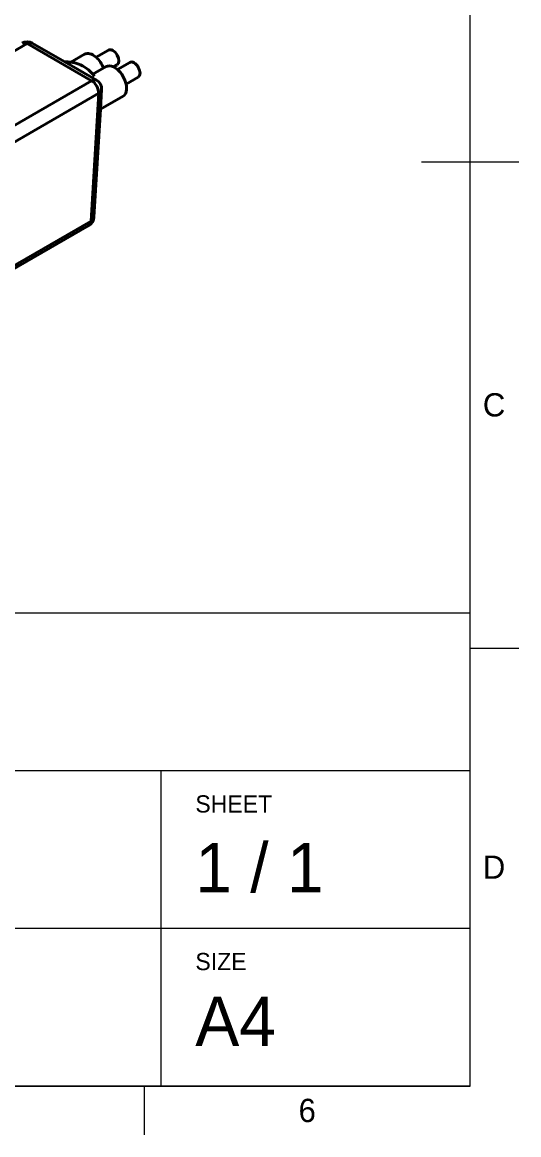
# Model space of a CAD drawing. Header units: millimetres. Extents: x 15 to 292, y 5 to 205.
# Drawn here: x 241 to 292, y 5 to 119.3 of the extents above; entities that cross this region are included whole.
import ezdxf

# ---------------------------------------------------------------- set-up
doc = ezdxf.new("R2010")
doc.units = ezdxf.units.MM
doc.layers.add('Border', color=7, linetype='Continuous')
doc.layers.add('Geometries', color=7, linetype='Continuous')
doc.styles.add('Shapr0', font='txt', dxfattribs={"height": 2.3925})
doc.styles.add('Shapr1', font='txt', dxfattribs={"height": 2.3925})

# ---------------------------------------------------------------- blocks, each defined once
blk = doc.blocks.new('*U10')
at = {"layer": 'Border', "linetype": 'Continuous', "lineweight": 15}
for p, q in [((287, 58.6), (174.1, 58.6)), ((174.1, 10), (174.1, 58.6)), ((287, 10), (287, 58.6)), ((287, 42.4), (174.1, 42.4)), ((223.5, 10), (223.5, 42.4)), ((255.25, 10), (255.25, 42.4)), ((287, 26.2), (174.1, 26.2)), ((192.450088, 16.837486), (192.450088, 19.875004)), ((192.450088, 15.487478), (192.450088, 16.162482)), ((177.6, 15.82498), (181.312522, 15.82498)), ((181.987526, 15.82498), (182.66253, 15.82498)), ((187.050056, 15.82498), (183.337534, 15.82498)), ((191.437582, 15.82498), (188.400064, 15.82498)), ((192.112586, 15.82498), (192.78759, 15.82498)), ((193.462594, 15.82498), (196.500112, 15.82498)), ((192.450088, 14.812474), (192.450088, 11.774956)), ((287, 10), (174.1, 10))]:
    blk.add_line(p, q, dxfattribs=at)
at = {"layer": 'Border', "linetype": 'Continuous', "lineweight": 40}
for p, q in [((178.275004, 17.51249), (186.375052, 19.2)), ((186.375052, 19.2), (186.375052, 12.44996)), ((178.275004, 17.51249), (178.275004, 14.13747)), ((178.275004, 14.13747), (186.375052, 12.44996))]:
    blk.add_line(p, q, dxfattribs=at)
for radius in [3.37502, 1.68751]:
    blk.add_circle((192.450088, 15.82498), radius, dxfattribs=at)

msp = doc.modelspace()

# ---------------------------------------------------------------- linework, layer by layer
at = {"layer": 'Border', "linetype": 'Continuous', "lineweight": 15}
for p, q in [((287, 10), (287, 200)), ((282, 105), (292, 105)), ((287, 55), (292, 55)), ((20, 10), (287, 10)), ((253.5, 10), (253.5, 5))]:
    msp.add_line(p, q, dxfattribs=at)
at = {"layer": 'Geometries', "linetype": 'Continuous', "lineweight": 40}
for p, q in [((241.4632, 117.1505), (226.6265, 108.5845)), ((248.0888, 113.3253), (241.4632, 117.1505)), ((245.3344, 115.2612), (241.9743, 117.2012)), ((247.3555, 116.0548), (245.9384, 115.2366)), ((249.8208, 116.4772), (248.5443, 115.7402)), ((248.5999, 113.3759), (245.3344, 115.2612)), ((249.5735, 114.7742), (248.2167, 113.9908)), ((250.329, 114.7499), (250.6958, 114.9616)), ((252.0087, 115.214), (250.7382, 114.4805)), ((199.3699, 85.1974), (248.0888, 113.3253)), ((251.6354, 112.9778), (252.8837, 113.6985)), ((248.9876, 110.3944), (249.1091, 112.4297)), ((248.811, 112.0395), (200.0921, 83.9116)), ((248.0261, 98.8982), (248.811, 112.0395)), ((248.9876, 110.3944), (251.3235, 111.7431)), ((248.3243, 99.2885), (248.9876, 110.3944)), ((199.724, 70.6988), (247.815, 98.4642)), ((199.9351, 71.1328), (248.0261, 98.8982))]:
    msp.add_line(p, q, dxfattribs=at)
for centre, radius, start, end in [((241.4632, 116.316), 1.0221, 60, 120), ((245.4923, 111.7147), 3.55, 82.780977, 92.5493), ((245.4923, 111.7147), 3.55, 55.363395, 82.780977), ((245.4923, 111.7147), 3.55, 35.836725, 55.363395), ((248.0888, 112.4907), 1.0221, 356.582009, 60), ((247.3039, 99.3494), 1.0221, 300, 356.582009)]:
    msp.add_arc(centre, radius, start, end, dxfattribs=at)
for centre, major_axis, ratio, start_param, end_param in [((241.4632, 116.316), (0.5111, -0.8852), 0.57735027, 2.35619449, 3.14159265), ((241.4632, 116.316), (-0.5111, -0.8852), 0.57735027, 3.14159265, 3.92699082), ((248.2305, 114.5392), (0.875, -1.5155), 0.57735027, 2.09980194, 3.14159265), ((248.2305, 114.5392), (0.875, -1.5155), 0.57735027, 1.30003814, 2.09980194), ((250.2583, 115.7194), (0.4375, -0.7578), 0.57735027, 0, 3.14159265), ((250.4485, 113.2586), (0.875, -1.5155), 0.57735027, 2.45299389, 3.14159265), ((250.4485, 113.2586), (0.875, -1.5155), 0.57735027, 2.11990416, 2.45299389), ((250.4485, 113.2586), (0.875, -1.5155), 0.57735027, 1.07233623, 2.11990416), ((252.4462, 114.4563), (0.4375, -0.7578), 0.57735027, 0, 3.14159265), ((248.0888, 112.4907), (0.5111, 0.8852), 0.57735027, 0, 0.78539816), ((248.0888, 112.4907), (0.5111, -0.8852), 0.57735027, 0.74432539, 2.35619449), ((248.0888, 112.4907), (1.0203, -0.0609), 0.58454649, 5.53301337, 6.28318531), ((250.4485, 113.2586), (0.875, -1.5155), 0.57735027, 0, 1.07233623), ((247.3039, 99.3494), (0.5111, -0.8852), 0.57735027, 0, 0.74432539), ((247.3039, 99.3494), (1.0203, -0.0609), 0.58454649, 5.53301337, 6.28318531)]:
    msp.add_ellipse(centre, major_axis=major_axis, ratio=ratio, start_param=start_param, end_param=end_param, dxfattribs=at)

# ---------------------------------------------------------------- block references
msp.add_blockref('*U10', (0, 0))

# ---------------------------------------------------------------- texts
at = {"layer": 'Border', "linetype": 'Continuous', "lineweight": 15, "char_height": 2.3925, "width": 2.3925, "style": 'Shapr0'}
for s, insert, attachment_point in [('C', (288.3037, 80), 4), ('D', (288.3037, 32.5), 4), ('6', (270.25, 8.6962), 2)]:
    msp.add_mtext(s, dxfattribs=dict(at, insert=insert, attachment_point=attachment_point))
at = {"layer": 'Border', "linetype": 'Continuous', "lineweight": 15, "attachment_point": 7, "style": 'Shapr1'}
for s, insert, char_height in [('SHEET', (258.75, 38.0919), 1.77045), ('1 / 1', (258.75, 29.8564), 5.06253), ('SIZE', (258.75, 21.8919), 1.77045), ('A4', (258.75, 14.1375), 5.06253)]:
    msp.add_mtext(s, dxfattribs=dict(at, insert=insert, char_height=char_height))

doc.saveas('drawing.dxf')
